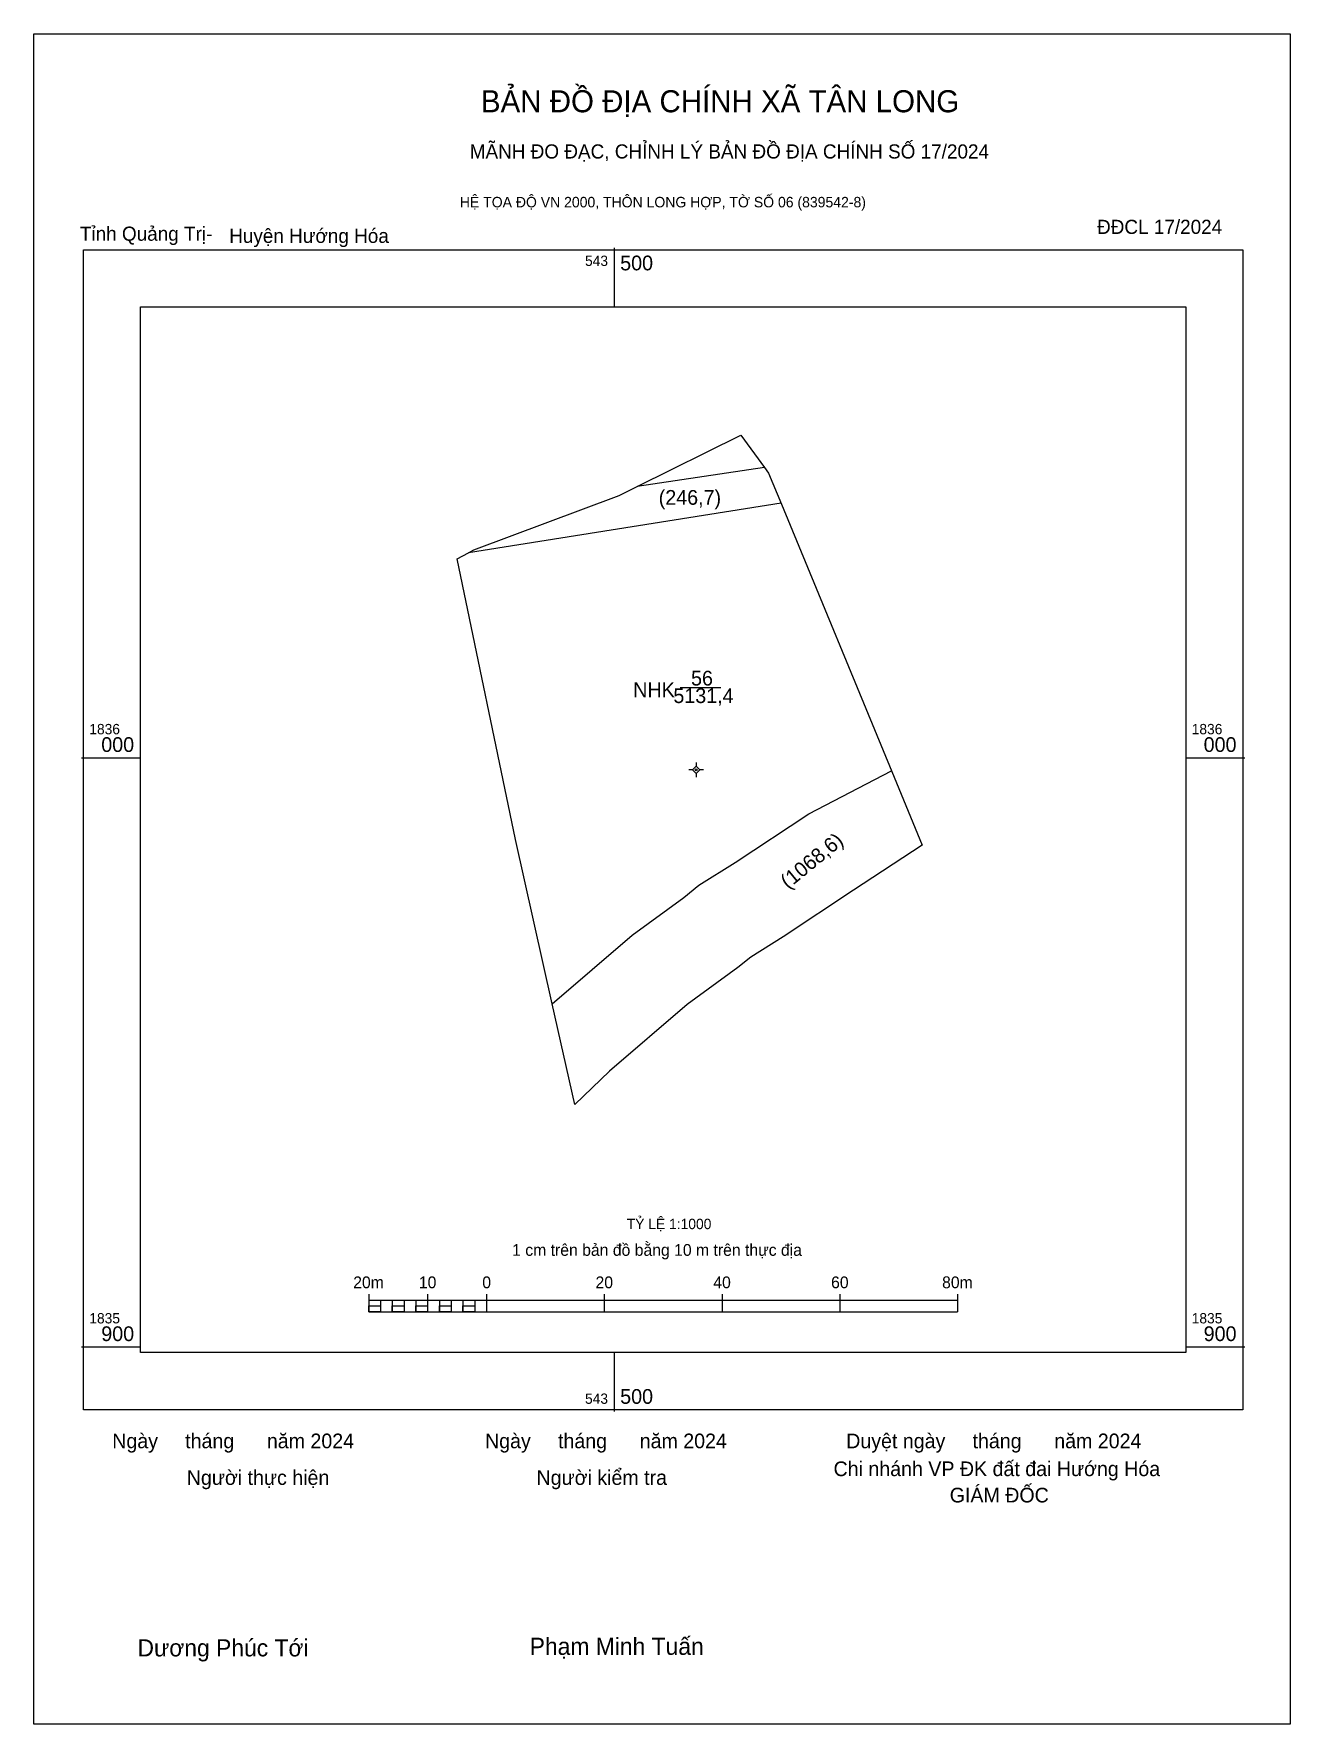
# Model space of a CAD drawing. Extents: x 543401 to 543615, y 1835836 to 1836123.
import ezdxf

# ---------------------------------------------------------------- set-up
doc = ezdxf.new("R2010")
doc.units = 0
for name, color, linetype in [('Level 1', 7, 'Continuous'), ('Level 10', 7, 'Continuous'), ('Level 11', 7, 'Continuous'), ('Level 15', 7, 'Continuous'), ('Level 34', 7, 'Continuous'), ('Level 35', 7, 'Continuous'), ('Level 36', 7, 'Continuous'), ('Level 6', 7, 'Continuous'), ('Level 62', 7, 'Continuous'), ('Level 63', 7, 'Continuous'), ('Level 9', 7, 'Continuous')]:
    doc.layers.add(name, color=color, linetype=linetype)

msp = doc.modelspace()

# ---------------------------------------------------------------- linework, layer by layer
at = {"layer": 'Level 10'}
msp.add_lwpolyline([(543473.31, 1836033.8), (543475.23, 1836034.8), (543476.15, 1836035.28), (543500.81, 1836044.54), (543503.9, 1836046.07), (543521.5, 1836054.78), (543525.49, 1836049.3), (543526.2, 1836048.32), (543528.37, 1836043.06), (543547.11, 1835997.69), (543552.27, 1835985.17), (543540.63, 1835977.56), (543528.66, 1835969.63), (543523.17, 1835966.17), (543521, 1835964.39), (543512.36, 1835958.12), (543499.17, 1835946.82), (543493.27, 1835941.13), (543489.46, 1835958.25), (543483.24, 1835986.14), (543473.31, 1836033.8)], dxfattribs=at)
at = {"layer": 'Level 11'}
for p, q in [((543513.27, 1835997.96), (543512.64, 1835997.96)), ((543513.89, 1835998.58), (543513.27, 1835997.96)), ((543513.27, 1835997.96), (543513.89, 1835997.33)), ((543513.89, 1835999.21), (543513.89, 1835998.58)), ((543514.52, 1835997.96), (543513.89, 1835998.58)), ((543513.89, 1835997.33), (543514.52, 1835997.96)), ((543515.14, 1835997.96), (543514.52, 1835997.96)), ((543513.89, 1835997.33), (543513.89, 1835996.71))]:
    msp.add_line(p, q, dxfattribs=at)
msp.add_circle((543513.89, 1835997.96), 0.15, dxfattribs=at)
at = {"layer": 'Level 15'}
msp.add_lwpolyline([(543401.42, 1836122.89), (543614.78, 1836122.89), (543614.78, 1835835.97), (543401.42, 1835835.97)], close=True, dxfattribs=at)
at = {"layer": 'Level 34'}
msp.add_lwpolyline([(543489.46, 1835958.25), (543503.06, 1835969.9), (543511.83, 1835976.27), (543514.38, 1835978.36), (543520.52, 1835982.23), (543533.02, 1835990.51), (543547.07, 1835997.79)], dxfattribs=at)
at = {"layer": 'Level 35'}
for points in [[(543525.49, 1836049.3), (543503.9, 1836046.07)], [(543528.31, 1836043.21), (543475.23, 1836034.8)]]:
    msp.add_lwpolyline(points, dxfattribs=at)
at = {"layer": 'Level 62'}
msp.add_lwpolyline([(543419.54, 1836076.55), (543597.05, 1836076.55), (543597.05, 1835899.04), (543419.54, 1835899.04)], close=True, dxfattribs=at)
at = {"layer": 'Level 63'}
for p, q in [((543500, 1836086.55), (543500, 1836076.55)), ((543511.21, 1836011.93), (543518.08, 1836011.93)), ((543409.54, 1836000), (543419.54, 1836000)), ((543597.05, 1836000), (543607.05, 1836000)), ((543458.29, 1835908.97), (543458.29, 1835905.97)), ((543468.29, 1835908.97), (543468.29, 1835905.97)), ((543478.29, 1835908.97), (543478.29, 1835905.97)), ((543498.29, 1835908.97), (543498.29, 1835905.97)), ((543518.29, 1835908.97), (543518.29, 1835905.97)), ((543538.29, 1835908.97), (543538.29, 1835905.97)), ((543558.29, 1835908.97), (543558.29, 1835905.97)), ((543458.29, 1835907.97), (543558.29, 1835907.97)), ((543458.29, 1835905.97), (543558.29, 1835905.97)), ((543460.29, 1835907.97), (543460.29, 1835905.97)), ((543462.29, 1835907.97), (543462.29, 1835905.97)), ((543464.29, 1835907.97), (543464.29, 1835905.97)), ((543466.29, 1835907.97), (543466.29, 1835905.97)), ((543468.29, 1835907.97), (543468.29, 1835905.97)), ((543470.29, 1835907.97), (543470.29, 1835905.97)), ((543472.29, 1835907.97), (543472.29, 1835905.97)), ((543474.29, 1835907.97), (543474.29, 1835905.97)), ((543476.29, 1835907.97), (543476.29, 1835905.97)), ((543478.29, 1835907.97), (543478.29, 1835905.97)), ((543409.54, 1835900), (543419.54, 1835900)), ((543597.05, 1835900), (543607.05, 1835900)), ((543500, 1835899.04), (543500, 1835889.04))]:
    msp.add_line(p, q, dxfattribs=at)
for points in [[(543409.85, 1836086.24), (543606.74, 1836086.24), (543606.74, 1835889.35), (543409.85, 1835889.35)], [(543458.29, 1835906.97), (543460.29, 1835906.97), (543460.29, 1835905.97), (543458.29, 1835905.97)], [(543458.29, 1835906.97), (543460.29, 1835906.97), (543460.29, 1835905.97), (543458.29, 1835905.97)], [(543462.29, 1835906.97), (543464.29, 1835906.97), (543464.29, 1835905.97), (543462.29, 1835905.97)], [(543466.29, 1835906.97), (543468.29, 1835906.97), (543468.29, 1835905.97), (543466.29, 1835905.97)], [(543470.29, 1835906.97), (543472.29, 1835906.97), (543472.29, 1835905.97), (543470.29, 1835905.97)], [(543474.29, 1835906.97), (543476.29, 1835906.97), (543476.29, 1835905.97), (543474.29, 1835905.97)]]:
    msp.add_lwpolyline(points, close=True, dxfattribs=at)

# ---------------------------------------------------------------- texts
at = {"layer": 'Level 1'}
for s, p in [('(246,7)', (543507.54, 1836042.95)), ('56', (543513.03, 1836012.27)), ('NHK', (543503.21, 1836010.29)), ('5131,4', (543510.03, 1836009.3))]:
    msp.add_text(s, height=2.5, dxfattribs=at).set_placement(p)
at = {"layer": 'Level 36'}
msp.add_text('(1068,6)', height=2.5, rotation=39.3612, dxfattribs=at).set_placement((543529.5, 1835977.63))
at = {"layer": 'Level 6'}
msp.add_text('TỶ LỆ 1:1000', height=1.7579, dxfattribs=at).set_placement((543502.11, 1835920))
at = {"layer": 'Level 63'}
for s, height, p in [('BẢN ĐỒ ĐỊA CHÍNH XÃ TÂN LONG', 3.7437, (543477.35, 1836109.57)), ('MÃNH ĐO ĐẠC, CHỈNH LÝ BẢN ĐỒ ĐỊA CHÍNH SỐ 17/2024', 2.4022, (543475.45, 1836101.72)), ('HỆ TỌA ĐỘ VN 2000, THÔN LONG HỢP, TỜ SỐ 06 (839542-8)', 1.7782, (543473.77, 1836093.43)), ('543', 1.75, (543495.03, 1836083.49)), ('500', 2.5, (543501, 1836082.74)), ('1836', 1.75, (543410.85, 1836004)), ('000', 2.5, (543412.88, 1836001)), ('1836', 1.75, (543598.05, 1836004)), ('000', 2.5, (543600.08, 1836001)), ('1 cm trên bản đồ bằng 10 m trên thực địa', 2, (543482.65, 1835915.47)), ('20m', 2, (543455.66, 1835909.97)), ('10', 2, (543466.81, 1835909.97)), ('0', 2, (543477.58, 1835909.97)), ('20', 2, (543496.81, 1835909.97)), ('40', 2, (543516.81, 1835909.97)), ('60', 2, (543536.81, 1835909.97)), ('80m', 2, (543555.66, 1835909.97)), ('1835', 1.75, (543410.85, 1835904)), ('1835', 1.75, (543598.05, 1835904)), ('900', 2.5, (543412.88, 1835901)), ('900', 2.5, (543600.08, 1835901)), ('543', 1.75, (543495.03, 1835890.35)), ('500', 2.5, (543501, 1835890.35)), ('Ngày     tháng      năm 2024', 2.4883, (543414.74, 1835882.81)), ('Ngày     tháng      năm 2024', 2.4883, (543478.05, 1835882.81)), ('Duyệt ngày     tháng      năm 2024', 2.4883, (543539.38, 1835882.81)), ('Chi nhánh VP ĐK đất đai Hướng Hóa', 2.4883, (543537.23, 1835878.08)), ('Người thực hiện', 2.4883, (543427.4, 1835876.59)), ('Người kiểm tra', 2.4883, (543486.79, 1835876.59)), ('GIÁM ĐỐC', 2.488, (543556.96, 1835873.61)), ('Dương Phúc Tới', 2.9024, (543419.03, 1835847.48)), ('Phạm Minh Tuấn', 2.9024, (543485.63, 1835847.74))]:
    msp.add_text(s, height=height, dxfattribs=at).set_placement(p)
at = {"layer": 'Level 9'}
for s, p in [('Tỉnh Quảng Trị-', (543409.25, 1836087.76)), ('Huyện Hướng Hóa', (543434.6, 1836087.4)), ('ĐĐCL 17/2024', (543581.98, 1836088.92))]:
    msp.add_text(s, height=2.4022, dxfattribs=at).set_placement(p)

doc.saveas('drawing.dxf')
